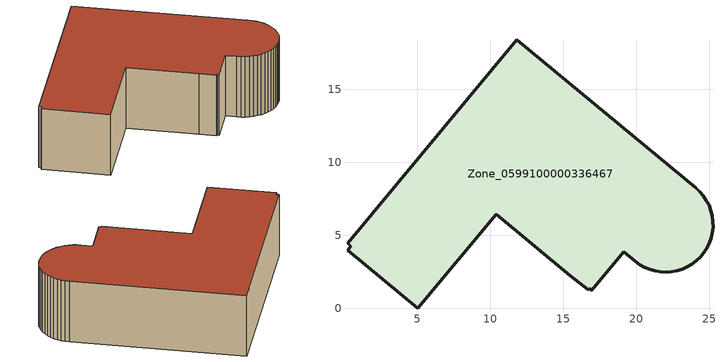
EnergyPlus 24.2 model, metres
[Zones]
Zone_0599100000336467
 floor ground (C_G): 21.27,2.56 20.9,2.67 20.55,2.82 20.22,3 19.92,3.23 19.12,3.89 16.93,1.24 16.79,1.35 16.7,1.26 15.47,2.25 10.39,6.46 5.03,0 0.22,4 0.45,4.27 0.23,4.46 11.81,18.41 24.07,8.25 24.35,7.99 24.59,7.7 24.8,7.39 24.98,7.05 25.11,6.7 25.2,6.33 25.25,5.95 25.25,5.57 25.21,5.2 25.12,4.83 25,4.47 24.83,4.13 24.62,3.81 24.38,3.52 24.11,3.26 23.81,3.03 23.48,2.84 23.13,2.68 22.77,2.57 22.4,2.5 22.02,2.48 21.64,2.5 z0
 wall outside (C_F): 19.92,3.23 20.22,3 20.55,2.82 20.9,2.67 21.27,2.56 21.64,2.5 22.02,2.48 22.4,2.5 22.77,2.57 23.13,2.68 23.48,2.84 23.81,3.03 24.11,3.26 24.38,3.52 24.62,3.81 24.83,4.13 25,4.47 25.12,4.83 25.21,5.2 25.25,5.57 25.25,5.95 25.2,6.33 25.11,6.7 24.98,7.05 24.8,7.39 24.59,7.7 24.35,7.99 24.07,8.25 11.81,18.41 0.23,4.46 0.45,4.27 0.22,4 5.03,0 10.39,6.46 15.47,2.25 16.7,1.26 16.79,1.35 16.93,1.24 19.12,3.89 19.92,3.23 z0:6.19
 roof outside (C_R): 16.93,1.24 19.12,3.89 19.92,3.23 20.22,3 20.55,2.82 20.9,2.67 21.27,2.56 21.64,2.5 22.02,2.48 22.4,2.5 22.77,2.57 23.13,2.68 23.48,2.84 23.81,3.03 24.11,3.26 24.38,3.52 24.62,3.81 24.83,4.13 25,4.47 25.12,4.83 25.21,5.2 25.25,5.57 25.25,5.95 25.2,6.33 25.11,6.7 24.98,7.05 24.8,7.39 24.59,7.7 24.35,7.99 24.07,8.25 11.81,18.41 0.23,4.46 0.45,4.27 0.22,4 5.03,0 10.39,6.46 15.47,2.25 16.7,1.26 16.79,1.35 z6.19
[BUILDING]
Pand.0599100000336467: North Axis=0; Terrain=City; Loads Convergence Tolerance Value=0.04; Temperature Convergence Tolerance Value=0.4; Solar Distribution=FullExterior; Maximum Number of Warmup Days=25; Minimum Number of Warmup Days=1
[Site:Location]
Rotterdam.The.Hague.AP_ZH_NLD Design_Conditions: Latitude=51.96; Longitude=4.45; Time Zone=1; Elevation=-4.5
[SITE:GROUNDTEMPERATURE:BUILDINGSURFACE]
18, 18, 18, 18, 18, 18, 18, 18, 18, 18, 18, 18
[MATERIAL] Thermal Absorptance=0.9; Solar Absorptance=0.7; Visible Absorptance=0.7
Name | Roughness | Thickness | Conductivity | Density | Specific Heat
G.D.1975-1991 | MediumSmooth | 0.15 | 0.288461 | 540 | 1210
F.D.1975-1991 | Rough | 0.3 | 0.230769 | 1920 | 840
R.D.1975-1991 | MediumRough | 0.2 | 0.153846 | 1500 | 1000
[CONSTRUCTION]
C_G: G.D.1975-1991
C_F: F.D.1975-1991
C_R: R.D.1975-1991
[ZONE]
Zone_0599100000336467: Type=1; Multiplier=1; Ceiling Height=Autocalculate; Volume=Autocalculate; Floor Area=autocalculate; Part of Total Floor Area=Yes
[ZONEINFILTRATION:DESIGNFLOWRATE]
Infil_Zone_0599100000336467: Zone or ZoneList or Space or SpaceList=Zone_0599100000336467; Schedule=AlwaysOn; Design Flow Rate Calculation Method=Flow/Area; Flow Rate per Floor Area=0.0042; Constant Term Coefficient=1; Temperature Term Coefficient=0; Velocity Term Coefficient=0; Velocity Squared Term Coefficient=0
[HVACTEMPLATE:ZONE:IDEALLOADSAIRSYSTEM]
Zone_0599100000336467: Maximum Heating Supply Air Temperature=50; Minimum Cooling Supply Air Temperature=13; Maximum Heating Supply Air Humidity Ratio=0.0156; Minimum Cooling Supply Air Humidity Ratio=0.0077; Heating Limit=NoLimit; Cooling Limit=NoLimit; Dehumidification Control Type=ConstantSensibleHeatRatio; Cooling Sensible Heat Ratio=0.7; Dehumidification Setpoint=60; Humidification Control Type=None; Humidification Setpoint=30; Outdoor Air Method=None; Outdoor Air Flow Rate per Person=0.00944; Outdoor Air Flow Rate per Zone Floor Area=0; Outdoor Air Flow Rate per Zone=0; Demand Controlled Ventilation Type=None; Outdoor Air Economizer Type=NoEconomizer; Heat Recovery Type=None; Sensible Heat Recovery Effectiveness=0.7; Latent Heat Recovery Effectiveness=0.65
[ZONECONTROL:THERMOSTAT]
ThermostatControl_Zone_0599100000336467: Zone or ZoneList=Zone_0599100000336467; Control Type Schedule=DualSetpointControlType; Control 1=Thermostat_Zone_0599100000336467; Temperature Difference Between Cutout And Setpoint=0
[THERMOSTATSETPOINT:DUALSETPOINT]
Thermostat_Zone_0599100000336467: Heating Setpoint Temperature Schedule=HeatingSetpoint_Zone_0599100000336467; Cooling Setpoint Temperature Schedule=CoolingSetpoint_Zone_0599100000336467
[SCHEDULE:COMPACT]
HeatingSetpoint_Zone_0599100000336467: Through: 12/31, For: AllDays, Until: 24:00, 21
CoolingSetpoint_Zone_0599100000336467: Through: 12/31, For: AllDays, Until: 24:00, 24
DualSetpointControlType: Through: 12/31, For: AllDays, Until: 24:00, 4
AlwaysOn: Through: 12/31, For: AllDays, Until: 24:00, 1
